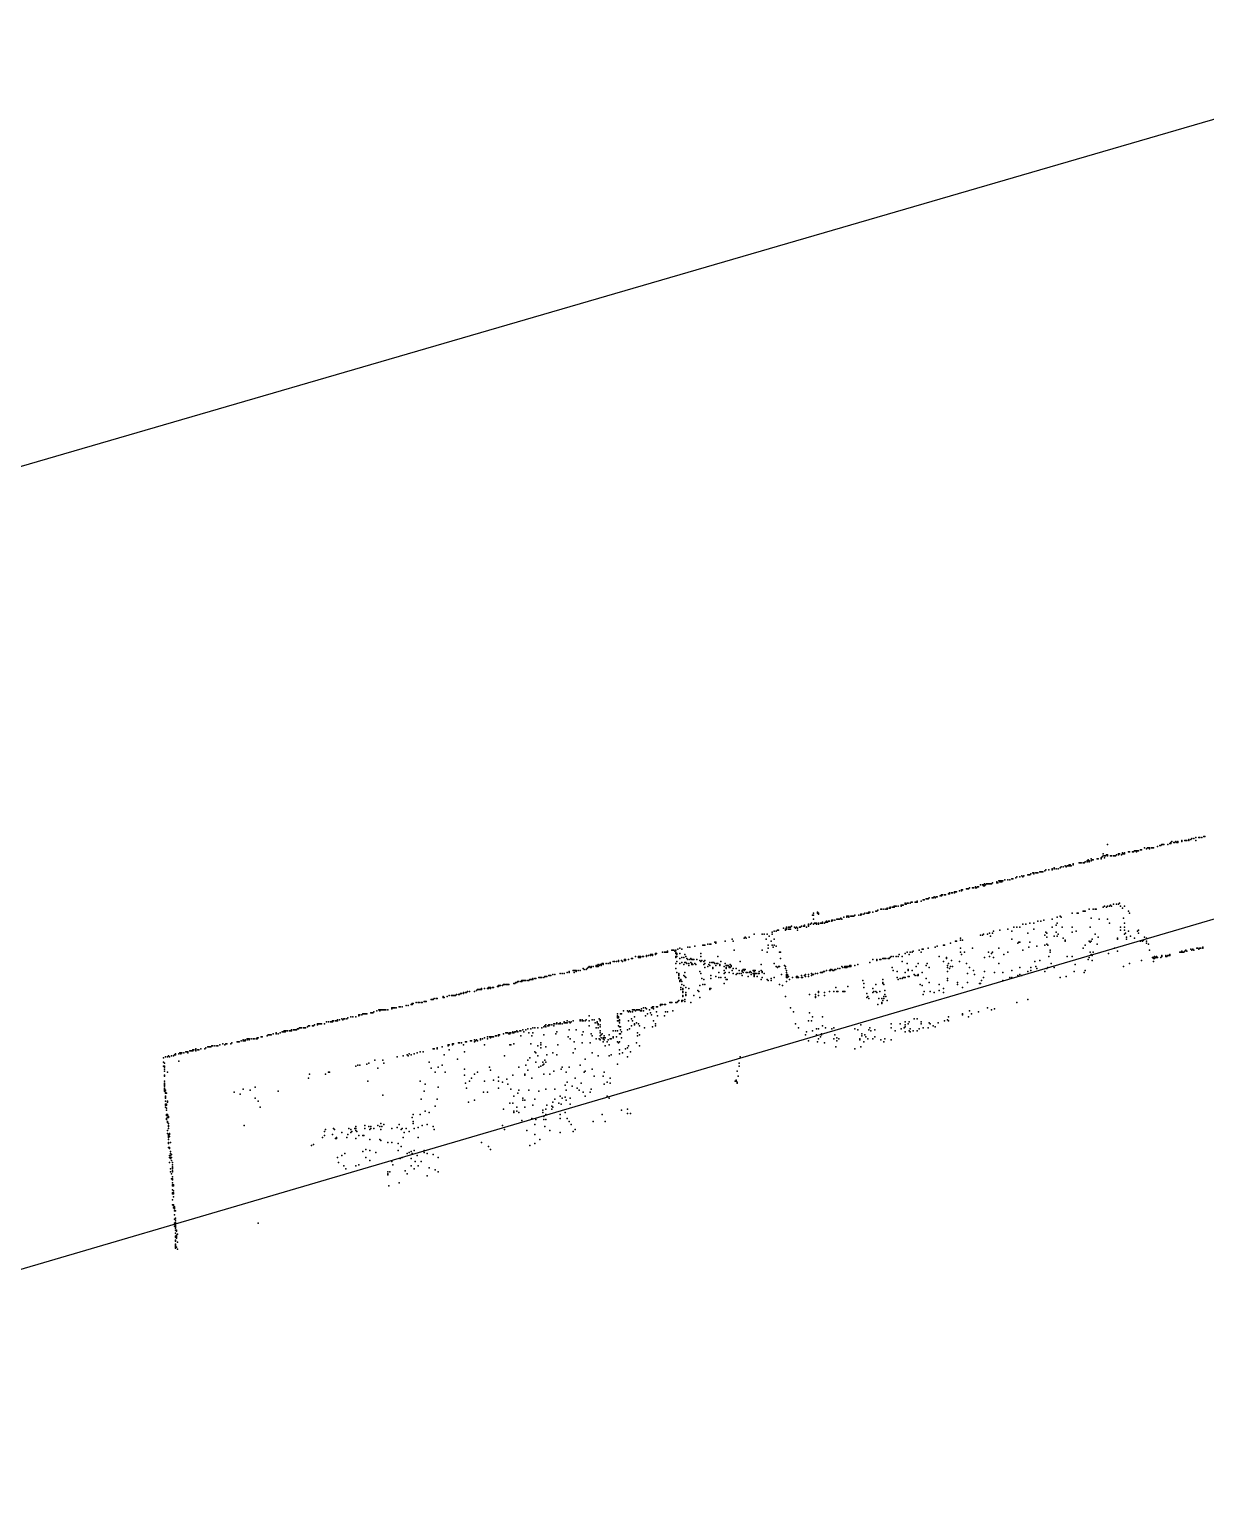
# Model space of a CAD drawing. Header units: metres. Extents: x -48 to 37.9, y -50 to 30.1.
# Drawn here: x 8.43 to 20.12, y -39.29 to -24.62 of the extents above; entities that cross this region are included whole.
import ezdxf

# ---------------------------------------------------------------- set-up
doc = ezdxf.new("R2010")
doc.units = ezdxf.units.M
doc.layers.add('NAVVIS-EMPRISE', color=5, linetype='Continuous')
doc.layers.add('NAVVIS-NUAGE-0', color=8, linetype='Continuous')

msp = doc.modelspace()

# ---------------------------------------------------------------- linework, layer by layer
at = {"layer": 'NAVVIS-EMPRISE'}
msp.add_lwpolyline([(18.817, -2.169), (25.303, -24.031), (-3.254, -32.34), (-1.994, -36.421), (-0.562, -36.143), (0.347, -39.29), (34.675, -29.215), (26.752, -1.463), (18.817, -2.169)], close=True, dxfattribs=at)
at = {"layer": 'NAVVIS-NUAGE-0'}
for p in [(19.776, -32.703), (19.786, -32.693), (19.806, -32.703), (19.806, -32.703), (19.816, -32.703), (19.816, -32.703), (19.826, -32.693), (19.836, -32.703), (19.846, -32.693), (19.846, -32.693), (19.846, -32.703), (19.846, -32.703), (19.886, -32.683), (19.886, -32.693), (19.916, -32.683), (19.916, -32.683), (19.926, -32.683), (19.936, -32.683), (19.956, -32.673), (19.956, -32.683), (19.976, -32.673), (19.986, -32.663), (20.006, -32.663), (20.026, -32.653), (20.026, -32.653), (20.026, -32.683), (20.056, -32.653), (20.056, -32.653), (20.056, -32.653), (20.066, -32.653), (20.066, -32.653), (20.066, -32.653), (20.066, -32.653), (20.086, -32.653), (20.106, -32.643), (20.106, -32.643), (20.116, -32.643), (20.116, -32.643), (19.096, -32.843), (19.106, -32.813), (19.106, -32.833), (19.116, -32.833), (19.126, -32.833), (19.136, -32.823), (19.146, -32.723), (19.146, -32.823), (19.146, -32.833), (19.176, -32.833), (19.186, -32.833), (19.206, -32.833), (19.216, -32.833), (19.216, -32.833), (19.226, -32.833), (19.226, -32.833), (19.236, -32.823), (19.256, -32.813), (19.256, -32.823), (19.266, -32.813), (19.286, -32.823), (19.296, -32.803), (19.296, -32.813), (19.296, -32.813), (19.306, -32.813), (19.316, -32.803), (19.316, -32.803), (19.316, -32.813), (19.356, -32.793), (19.366, -32.793), (19.396, -32.793), (19.406, -32.793), (19.406, -32.793), (19.416, -32.783), (19.426, -32.783), (19.436, -32.783), (19.436, -32.783), (19.436, -32.793), (19.446, -32.783), (19.456, -32.783), (19.476, -32.773), (19.486, -32.773), (19.516, -32.753), (19.536, -32.763), (19.546, -32.753), (19.556, -32.753), (19.566, -32.753), (19.566, -32.753), (19.566, -32.763), (19.586, -32.753), (19.596, -32.753), (19.606, -32.753), (19.646, -32.743), (19.646, -32.743), (19.666, -32.733), (19.676, -32.733), (19.686, -32.723), (19.686, -32.723), (19.696, -32.723), (19.696, -32.723), (19.706, -32.723), (19.746, -32.723), (19.766, -32.713), (19.776, -32.713), (19.776, -32.713), (18.476, -32.993), (18.476, -32.993), (18.476, -32.993), (18.486, -32.993), (18.496, -32.993), (18.506, -32.993), (18.526, -32.983), (18.526, -32.983), (18.536, -32.973), (18.566, -32.973), (18.596, -32.963), (18.596, -32.973), (18.596, -32.973), (18.616, -32.953), (18.616, -32.963), (18.636, -32.963), (18.656, -32.963), (18.676, -32.953), (18.686, -32.943), (18.706, -32.943), (18.706, -32.943), (18.726, -32.933), (18.736, -32.943), (18.746, -32.933), (18.756, -32.933), (18.766, -32.923), (18.766, -32.933), (18.776, -32.923), (18.776, -32.933), (18.776, -32.933), (18.786, -32.933), (18.806, -32.913), (18.806, -32.923), (18.866, -32.903), (18.876, -32.903), (18.886, -32.903), (18.886, -32.903), (18.886, -32.903), (18.906, -32.903), (18.906, -32.903), (18.916, -32.903), (18.916, -32.903), (18.926, -32.893), (18.946, -32.883), (18.946, -32.893), (18.946, -32.893), (18.956, -32.873), (18.956, -32.883), (18.956, -32.883), (18.966, -32.883), (18.966, -32.883), (18.966, -32.893), (18.986, -32.863), (18.986, -32.883), (18.996, -32.873), (19.006, -32.873), (19.006, -32.873), (19.006, -32.873), (19.046, -32.863), (19.056, -32.863), (19.086, -32.853), (19.086, -32.863), (19.116, -32.853), (17.836, -33.143), (17.856, -33.143), (17.856, -33.143), (17.866, -33.143), (17.886, -33.123), (17.886, -33.123), (17.906, -33.123), (17.916, -33.123), (17.916, -33.123), (17.916, -33.133), (17.926, -33.113), (17.926, -33.133), (17.936, -33.123), (17.936, -33.123), (17.946, -33.113), (17.956, -33.113), (17.966, -33.113), (17.976, -33.113), (17.986, -33.113), (17.986, -33.113), (17.996, -33.113), (17.996, -33.113), (18.006, -33.103), (18.046, -33.093), (18.046, -33.093), (18.046, -33.103), (18.056, -33.103), (18.066, -33.083), (18.076, -33.083), (18.076, -33.093), (18.076, -33.093), (18.086, -33.083), (18.086, -33.093), (18.096, -33.083), (18.096, -33.083), (18.096, -33.093), (18.106, -33.083), (18.126, -33.073), (18.156, -33.073), (18.156, -33.073), (18.176, -33.073), (18.196, -33.063), (18.206, -33.063), (18.206, -33.063), (18.206, -33.063), (18.236, -33.053), (18.236, -33.053), (18.246, -33.043), (18.246, -33.043), (18.276, -33.043), (18.276, -33.043), (18.296, -33.033), (18.306, -33.043), (18.316, -33.033), (18.356, -33.023), (18.356, -33.023), (18.366, -33.023), (18.376, -33.023), (18.386, -33.013), (18.406, -33.003), (18.406, -33.003), (18.416, -33.003), (18.416, -33.013), (18.436, -33.003), (18.436, -33.003), (18.436, -33.003), (18.446, -33.003), (18.456, -33.003), (17.256, -33.283), (17.296, -33.283), (17.316, -33.273), (17.326, -33.273), (17.346, -33.263), (17.356, -33.263), (17.366, -33.263), (17.376, -33.253), (17.406, -33.253), (17.406, -33.253), (17.416, -33.253), (17.426, -33.243), (17.436, -33.253), (17.446, -33.243), (17.446, -33.243), (17.446, -33.243), (17.456, -33.243), (17.456, -33.243), (17.486, -33.233), (17.496, -33.223), (17.496, -33.233), (17.506, -33.223), (17.506, -33.223), (17.506, -33.223), (17.526, -33.223), (17.526, -33.223), (17.536, -33.223), (17.536, -33.223), (17.536, -33.223), (17.566, -33.213), (17.576, -33.203), (17.576, -33.213), (17.596, -33.203), (17.596, -33.203), (17.606, -33.203), (17.606, -33.203), (17.626, -33.193), (17.626, -33.203), (17.636, -33.193), (17.646, -33.193), (17.676, -33.183), (17.696, -33.173), (17.696, -33.173), (17.696, -33.183), (17.706, -33.173), (17.746, -33.163), (17.746, -33.163), (17.756, -33.163), (17.766, -33.163), (17.766, -33.163), (17.776, -33.153), (17.806, -33.153), (17.816, -33.153), (17.816, -33.153), (17.836, -33.153), (17.836, -33.153), (17.846, -33.153), (17.846, -33.153), (16.216, -33.423), (16.226, -33.403), (16.226, -33.423), (16.266, -33.393), (16.266, -33.403), (16.266, -33.403), (16.276, -33.403), (16.276, -33.413), (16.556, -33.433), (16.566, -33.433), (16.566, -33.433), (16.576, -33.433), (16.596, -33.433), (16.606, -33.433), (16.616, -33.433), (16.616, -33.433), (16.626, -33.433), (16.636, -33.423), (16.676, -33.423), (16.676, -33.423), (16.696, -33.413), (16.696, -33.413), (16.696, -33.423), (16.706, -33.413), (16.706, -33.413), (16.726, -33.413), (16.736, -33.403), (16.756, -33.403), (16.756, -33.403), (16.756, -33.403), (16.766, -33.403), (16.776, -33.393), (16.776, -33.403), (16.776, -33.403), (16.786, -33.393), (16.816, -33.393), (16.816, -33.393), (16.846, -33.383), (16.846, -33.383), (16.846, -33.383), (16.856, -33.383), (16.866, -33.373), (16.896, -33.363), (16.906, -33.363), (16.926, -33.363), (16.926, -33.363), (16.926, -33.363), (16.946, -33.363), (16.946, -33.363), (16.946, -33.363), (16.956, -33.353), (16.956, -33.363), (16.976, -33.353), (16.986, -33.343), (16.986, -33.353), (17.006, -33.343), (17.016, -33.343), (17.016, -33.343), (17.026, -33.333), (17.026, -33.343), (17.036, -33.333), (17.046, -33.333), (17.066, -33.333), (17.096, -33.323), (17.096, -33.333), (17.106, -33.323), (17.106, -33.323), (17.116, -33.323), (17.116, -33.323), (17.116, -33.323), (17.136, -33.303), (17.136, -33.313), (17.136, -33.313), (17.146, -33.313), (17.146, -33.313), (17.156, -33.303), (17.166, -33.303), (17.166, -33.303), (17.186, -33.303), (17.186, -33.303), (17.196, -33.293), (17.196, -33.293), (17.206, -33.293), (17.236, -33.293), (17.236, -33.293), (17.246, -33.293), (17.256, -33.293), (18.676, -33.433), (18.676, -33.433), (18.796, -33.403), (18.846, -33.403), (18.856, -33.403), (18.906, -33.383), (18.916, -33.383), (18.926, -33.383), (18.966, -33.363), (19.006, -33.363), (19.026, -33.363), (19.036, -33.363), (19.106, -33.343), (19.116, -33.333), (19.136, -33.343), (19.136, -33.343), (19.146, -33.333), (19.166, -33.333), (19.176, -33.323), (19.176, -33.323), (19.186, -33.333), (19.206, -33.313), (19.236, -33.313), (19.256, -33.313), (19.266, -33.303), (19.276, -33.333), (19.296, -33.353), (19.316, -33.333), (19.356, -33.383), (19.366, -33.403), (15.836, -33.583), (15.836, -33.583), (15.856, -33.583), (15.866, -33.573), (15.876, -33.573), (15.926, -33.553), (15.946, -33.563), (15.946, -33.573), (15.956, -33.543), (15.956, -33.553), (15.956, -33.563), (15.976, -33.543), (15.976, -33.563), (15.986, -33.543), (15.986, -33.563), (15.996, -33.543), (15.996, -33.563), (16.006, -33.533), (16.036, -33.543), (16.036, -33.543), (16.036, -33.543), (16.046, -33.553), (16.046, -33.553), (16.056, -33.543), (16.066, -33.553), (16.066, -33.573), (16.086, -33.543), (16.096, -33.543), (16.106, -33.533), (16.126, -33.533), (16.136, -33.523), (16.136, -33.533), (16.156, -33.543), (16.176, -33.513), (16.176, -33.523), (16.176, -33.533), (16.196, -33.513), (16.196, -33.513), (16.196, -33.513), (16.206, -33.503), (16.226, -33.463), (16.226, -33.513), (16.236, -33.503), (16.246, -33.503), (16.246, -33.503), (16.246, -33.503), (16.246, -33.503), (16.256, -33.503), (16.256, -33.503), (16.256, -33.513), (16.276, -33.503), (16.276, -33.503), (16.276, -33.513), (16.296, -33.503), (16.306, -33.503), (16.306, -33.503), (16.306, -33.503), (16.316, -33.493), (16.316, -33.493), (16.316, -33.503), (16.336, -33.503), (16.346, -33.493), (16.356, -33.483), (16.356, -33.493), (16.366, -33.493), (16.376, -33.483), (16.386, -33.483), (16.386, -33.483), (16.406, -33.473), (16.406, -33.483), (16.406, -33.483), (16.416, -33.473), (16.416, -33.473), (16.436, -33.473), (16.436, -33.473), (16.456, -33.463), (16.456, -33.463), (16.466, -33.463), (16.476, -33.463), (16.486, -33.463), (16.496, -33.453), (16.496, -33.453), (16.506, -33.463), (16.526, -33.443), (16.556, -33.443), (16.556, -33.443), (16.576, -33.443), (18.016, -33.583), (18.076, -33.573), (18.156, -33.563), (18.196, -33.583), (18.216, -33.543), (18.246, -33.543), (18.276, -33.543), (18.306, -33.513), (18.336, -33.513), (18.336, -33.513), (18.376, -33.503), (18.416, -33.503), (18.416, -33.563), (18.456, -33.483), (18.486, -33.483), (18.516, -33.473), (18.596, -33.463), (18.596, -33.543), (18.636, -33.523), (18.646, -33.443), (18.646, -33.503), (18.686, -33.443), (18.696, -33.543), (18.796, -33.543), (18.836, -33.583), (18.976, -33.543), (18.986, -33.453), (19.066, -33.463), (19.146, -33.463), (19.166, -33.503), (19.276, -33.543), (19.276, -33.573), (19.306, -33.453), (19.316, -33.503), (19.316, -33.503), (19.316, -33.543), (19.316, -33.573), (19.356, -33.583), (19.446, -33.583), (19.456, -33.573), (15.126, -33.723), (15.136, -33.723), (15.146, -33.723), (15.176, -33.713), (15.196, -33.713), (15.206, -33.713), (15.246, -33.693), (15.256, -33.693), (15.256, -33.703), (15.256, -33.703), (15.346, -33.683), (15.416, -33.663), (15.416, -33.663), (15.416, -33.663), (15.426, -33.683), (15.536, -33.653), (15.546, -33.643), (15.556, -33.653), (15.586, -33.643), (15.636, -33.613), (15.716, -33.613), (15.736, -33.613), (15.756, -33.663), (15.766, -33.613), (15.776, -33.723), (15.786, -33.633), (15.806, -33.683), (15.816, -33.593), (15.816, -33.613), (15.816, -33.723), (15.836, -33.663), (15.836, -33.723), (17.516, -33.723), (17.526, -33.723), (17.586, -33.703), (17.636, -33.683), (17.646, -33.683), (17.686, -33.653), (17.686, -33.673), (17.706, -33.673), (17.886, -33.623), (17.906, -33.623), (17.916, -33.613), (17.956, -33.613), (17.956, -33.613), (17.976, -33.603), (17.986, -33.633), (18.006, -33.603), (18.196, -33.663), (18.256, -33.703), (18.266, -33.693), (18.276, -33.693), (18.356, -33.603), (18.376, -33.693), (18.526, -33.623), (18.526, -33.723), (18.536, -33.593), (18.546, -33.603), (18.546, -33.643), (18.546, -33.713), (18.556, -33.723), (18.616, -33.633), (18.636, -33.593), (18.646, -33.633), (18.656, -33.613), (18.706, -33.653), (18.726, -33.673), (18.726, -33.683), (18.796, -33.593), (18.926, -33.723), (18.966, -33.683), (18.976, -33.693), (18.986, -33.683), (18.996, -33.663), (19.026, -33.613), (19.046, -33.713), (19.056, -33.643), (19.246, -33.653), (19.246, -33.663), (19.316, -33.613), (19.326, -33.603), (19.336, -33.643), (19.336, -33.663), (19.376, -33.633), (19.416, -33.653), (19.456, -33.603), (19.476, -33.683), (19.496, -33.683), (19.506, -33.673), (19.516, -33.643), (19.536, -33.653), (19.536, -33.653), (19.536, -33.683), (19.536, -33.703), (19.556, -33.713), (14.286, -33.873), (14.316, -33.873), (14.316, -33.873), (14.346, -33.863), (14.346, -33.873), (14.356, -33.863), (14.356, -33.873), (14.386, -33.863), (14.386, -33.863), (14.416, -33.853), (14.426, -33.853), (14.426, -33.853), (14.426, -33.853), (14.456, -33.833), (14.486, -33.833), (14.486, -33.843), (14.496, -33.833), (14.496, -33.833), (14.496, -33.843), (14.506, -33.833), (14.506, -33.843), (14.526, -33.833), (14.526, -33.833), (14.536, -33.833), (14.566, -33.823), (14.566, -33.833), (14.586, -33.823), (14.606, -33.813), (14.606, -33.813), (14.606, -33.823), (14.616, -33.813), (14.626, -33.813), (14.626, -33.823), (14.656, -33.803), (14.656, -33.813), (14.666, -33.803), (14.726, -33.793), (14.726, -33.793), (14.726, -33.793), (14.746, -33.793), (14.756, -33.793), (14.766, -33.793), (14.776, -33.783), (14.776, -33.793), (14.816, -33.773), (14.826, -33.773), (14.826, -33.773), (14.836, -33.773), (14.846, -33.783), (14.856, -33.773), (14.856, -33.793), (14.856, -33.803), (14.856, -33.833), (14.856, -33.843), (14.866, -33.803), (14.866, -33.813), (14.866, -33.833), (14.866, -33.833), (14.876, -33.763), (14.896, -33.753), (14.896, -33.803), (14.896, -33.853), (14.916, -33.763), (14.916, -33.843), (14.936, -33.843), (14.946, -33.813), (14.956, -33.833), (14.966, -33.853), (14.976, -33.743), (14.976, -33.863), (14.996, -33.743), (14.996, -33.863), (15.006, -33.853), (15.016, -33.863), (15.026, -33.863), (15.036, -33.863), (15.036, -33.863), (15.046, -33.733), (15.066, -33.863), (15.096, -33.873), (15.106, -33.803), (15.106, -33.833), (15.116, -33.873), (15.146, -33.873), (15.276, -33.833), (15.436, -33.773), (15.716, -33.773), (15.766, -33.793), (15.776, -33.753), (15.826, -33.743), (15.856, -33.733), (15.886, -33.793), (15.886, -33.793), (15.896, -33.793), (15.896, -33.853), (16.816, -33.863), (16.856, -33.863), (16.856, -33.873), (16.886, -33.863), (16.896, -33.863), (16.896, -33.863), (16.916, -33.853), (16.926, -33.853), (16.936, -33.853), (16.936, -33.853), (16.946, -33.853), (16.966, -33.853), (16.976, -33.853), (16.986, -33.843), (16.996, -33.833), (17.016, -33.833), (17.016, -33.833), (17.046, -33.833), (17.066, -33.833), (17.076, -33.813), (17.076, -33.813), (17.106, -33.833), (17.136, -33.803), (17.156, -33.793), (17.176, -33.813), (17.186, -33.793), (17.206, -33.793), (17.216, -33.783), (17.276, -33.773), (17.296, -33.793), (17.306, -33.763), (17.316, -33.763), (17.316, -33.763), (17.366, -33.753), (17.436, -33.743), (17.436, -33.743), (17.456, -33.733), (17.476, -33.833), (17.546, -33.843), (17.546, -33.853), (17.596, -33.873), (17.686, -33.753), (17.686, -33.793), (17.696, -33.813), (17.726, -33.793), (17.806, -33.753), (17.926, -33.843), (17.966, -33.793), (17.976, -33.833), (17.996, -33.803), (18.006, -33.793), (18.016, -33.843), (18.066, -33.753), (18.116, -33.813), (18.156, -33.793), (18.306, -33.773), (18.366, -33.743), (18.446, -33.733), (18.476, -33.873), (18.566, -33.833), (18.576, -33.773), (18.576, -33.793), (18.746, -33.833), (18.796, -33.833), (18.906, -33.753), (18.956, -33.863), (18.966, -33.843), (18.976, -33.793), (18.986, -33.813), (18.996, -33.823), (18.996, -33.873), (19.006, -33.793), (19.156, -33.803), (19.216, -33.753), (19.246, -33.783), (19.486, -33.873), (19.566, -33.773), (19.596, -33.843), (19.606, -33.843), (19.606, -33.843), (19.606, -33.853), (19.616, -33.833), (19.616, -33.853), (19.626, -33.843), (19.626, -33.843), (19.636, -33.833), (19.636, -33.843), (19.646, -33.843), (19.676, -33.843), (19.686, -33.823), (19.686, -33.833), (19.686, -33.833), (19.686, -33.833), (19.726, -33.823), (19.726, -33.833), (19.736, -33.833), (19.746, -33.823), (19.756, -33.823), (19.756, -33.823), (19.766, -33.813), (19.766, -33.823), (19.866, -33.793), (19.876, -33.793), (19.886, -33.783), (19.886, -33.793), (19.886, -33.793), (19.896, -33.793), (19.906, -33.793), (19.916, -33.783), (19.926, -33.773), (19.936, -33.783), (19.976, -33.763), (19.986, -33.773), (19.996, -33.763), (20.006, -33.773), (20.036, -33.753), (20.036, -33.753), (20.046, -33.753), (20.056, -33.763), (20.056, -33.763), (20.066, -33.753), (20.076, -33.753), (20.096, -33.743), (20.096, -33.753), (13.596, -34.023), (13.596, -34.023), (13.606, -34.023), (13.616, -34.023), (13.636, -34.013), (13.656, -34.013), (13.656, -34.013), (13.656, -34.013), (13.706, -34.003), (13.706, -34.003), (13.726, -34.003), (13.746, -34.003), (13.746, -34.003), (13.746, -34.003), (13.776, -33.993), (13.776, -33.993), (13.796, -33.983), (13.796, -33.993), (13.836, -33.973), (13.846, -33.973), (13.846, -33.993), (13.856, -33.973), (13.866, -33.973), (13.866, -33.983), (13.886, -33.973), (13.906, -33.973), (13.936, -33.953), (13.946, -33.963), (13.966, -33.963), (13.976, -33.953), (13.976, -33.953), (13.986, -33.943), (13.986, -33.943), (13.996, -33.933), (14.006, -33.943), (14.016, -33.933), (14.016, -33.943), (14.036, -33.933), (14.036, -33.933), (14.066, -33.923), (14.066, -33.933), (14.066, -33.933), (14.076, -33.923), (14.076, -33.933), (14.086, -33.913), (14.086, -33.933), (14.086, -33.933), (14.096, -33.923), (14.096, -33.923), (14.106, -33.913), (14.106, -33.913), (14.116, -33.913), (14.116, -33.923), (14.116, -33.923), (14.126, -33.903), (14.136, -33.903), (14.136, -33.913), (14.166, -33.903), (14.186, -33.903), (14.206, -33.893), (14.206, -33.903), (14.236, -33.883), (14.246, -33.883), (14.266, -33.883), (14.286, -33.883), (14.326, -33.883), (14.856, -33.903), (14.856, -33.903), (14.856, -33.953), (14.866, -33.883), (14.866, -33.993), (14.886, -34.003), (14.886, -34.003), (14.886, -34.013), (14.886, -34.023), (14.886, -34.023), (14.896, -33.903), (14.916, -33.893), (14.936, -33.913), (14.936, -34.023), (14.946, -33.893), (14.946, -33.993), (14.956, -33.893), (14.966, -33.903), (14.986, -33.903), (14.986, -33.923), (15.006, -33.893), (15.016, -33.903), (15.016, -33.913), (15.026, -33.913), (15.046, -33.903), (15.056, -33.913), (15.096, -33.983), (15.106, -33.883), (15.106, -33.883), (15.106, -34.003), (15.136, -33.883), (15.136, -33.913), (15.146, -33.903), (15.146, -33.943), (15.176, -33.933), (15.186, -33.913), (15.186, -33.913), (15.196, -33.893), (15.196, -33.923), (15.206, -34.023), (15.216, -33.893), (15.226, -33.893), (15.226, -33.943), (15.226, -33.953), (15.236, -33.893), (15.246, -33.903), (15.256, -33.923), (15.266, -33.903), (15.276, -33.903), (15.286, -33.993), (15.296, -33.913), (15.296, -33.923), (15.306, -33.883), (15.336, -33.933), (15.336, -33.973), (15.336, -34.003), (15.346, -33.903), (15.346, -33.993), (15.356, -33.923), (15.356, -33.943), (15.356, -33.953), (15.366, -33.923), (15.376, -33.923), (15.386, -33.933), (15.386, -33.943), (15.386, -33.993), (15.396, -33.913), (15.396, -33.943), (15.406, -33.923), (15.406, -33.933), (15.406, -33.933), (15.416, -33.973), (15.426, -33.953), (15.426, -34.003), (15.456, -33.953), (15.456, -34.013), (15.466, -34.003), (15.486, -33.973), (15.486, -34.003), (15.496, -33.883), (15.506, -34.003), (15.516, -33.973), (15.516, -33.983), (15.516, -34.023), (15.526, -33.963), (15.526, -33.993), (15.536, -33.963), (15.536, -33.973), (15.546, -33.963), (15.556, -33.993), (15.566, -33.993), (15.586, -33.993), (15.596, -33.983), (15.596, -33.983), (15.606, -33.993), (15.606, -34.013), (15.626, -33.973), (15.626, -34.003), (15.636, -33.973), (15.636, -33.983), (15.636, -33.983), (15.636, -34.003), (15.636, -34.013), (15.636, -34.013), (15.636, -34.023), (15.646, -33.973), (15.646, -33.973), (15.646, -34.003), (15.656, -34.003), (15.676, -34.003), (15.686, -33.983), (15.686, -34.003), (15.706, -33.913), (15.706, -33.973), (15.716, -33.983), (15.716, -33.993), (15.736, -34.003), (15.836, -33.903), (15.856, -33.933), (15.866, -33.943), (15.876, -33.933), (15.886, -33.933), (15.906, -34.013), (15.936, -33.923), (15.946, -33.933), (15.946, -33.933), (15.946, -33.933), (15.946, -33.953), (15.956, -33.973), (15.956, -33.993), (15.956, -34.013), (15.956, -34.023), (15.966, -34.013), (15.966, -34.023), (16.106, -34.023), (16.136, -34.023), (16.146, -34.013), (16.176, -34.013), (16.206, -34.003), (16.206, -34.023), (16.216, -34.013), (16.226, -34.013), (16.246, -34.003), (16.266, -34.003), (16.296, -33.993), (16.306, -33.993), (16.306, -33.993), (16.306, -33.993), (16.316, -33.993), (16.326, -33.983), (16.336, -33.983), (16.336, -33.983), (16.356, -33.973), (16.386, -33.973), (16.396, -33.963), (16.396, -33.973), (16.406, -33.963), (16.416, -33.973), (16.416, -33.973), (16.426, -33.973), (16.426, -33.973), (16.436, -33.963), (16.446, -33.963), (16.466, -33.953), (16.466, -33.953), (16.486, -33.953), (16.506, -33.933), (16.516, -33.943), (16.536, -33.933), (16.536, -33.943), (16.536, -33.943), (16.546, -33.933), (16.546, -33.943), (16.556, -33.933), (16.556, -33.943), (16.566, -33.933), (16.576, -33.933), (16.586, -33.923), (16.586, -33.933), (16.596, -33.923), (16.596, -33.933), (16.596, -33.933), (16.636, -33.923), (16.636, -33.923), (16.666, -33.913), (16.666, -33.913), (16.786, -33.893), (16.786, -33.893), (17.006, -33.943), (17.016, -33.973), (17.056, -33.983), (17.106, -33.883), (17.136, -33.993), (17.156, -33.903), (17.166, -33.963), (17.166, -33.973), (17.206, -33.973), (17.226, -34.013), (17.236, -34.023), (17.246, -33.933), (17.256, -34.023), (17.266, -33.903), (17.266, -34.013), (17.266, -34.023), (17.306, -33.993), (17.346, -33.923), (17.356, -33.903), (17.376, -33.943), (17.516, -33.883), (17.556, -33.923), (17.556, -33.943), (17.556, -33.983), (17.566, -33.903), (17.576, -33.953), (17.586, -33.933), (17.606, -33.933), (17.676, -33.883), (17.746, -33.903), (17.756, -34.003), (17.776, -33.943), (17.816, -33.973), (17.826, -34.013), (17.926, -33.983), (18.026, -33.993), (18.066, -33.903), (18.106, -33.993), (18.196, -33.973), (18.256, -34.023), (18.276, -33.943), (18.276, -34.013), (18.296, -34.023), (18.356, -33.983), (18.386, -33.943), (18.386, -33.973), (18.426, -33.883), (18.436, -33.933), (18.446, -33.953), (18.526, -33.983), (18.546, -33.953), (18.556, -33.943), (18.586, -33.903), (18.616, -33.943), (18.816, -33.983), (18.826, -33.913), (18.916, -33.993), (18.926, -33.973), (19.306, -33.933), (19.366, -33.903), (19.606, -33.883), (12.886, -34.163), (12.886, -34.163), (12.896, -34.163), (12.906, -34.163), (12.916, -34.163), (12.916, -34.163), (12.926, -34.153), (12.926, -34.163), (12.956, -34.153), (12.986, -34.153), (12.986, -34.153), (12.996, -34.143), (12.996, -34.153), (13.006, -34.143), (13.016, -34.143), (13.016, -34.153), (13.036, -34.143), (13.036, -34.143), (13.046, -34.143), (13.086, -34.133), (13.086, -34.133), (13.096, -34.123), (13.096, -34.123), (13.096, -34.133), (13.106, -34.123), (13.106, -34.123), (13.106, -34.123), (13.116, -34.123), (13.116, -34.123), (13.136, -34.123), (13.146, -34.113), (13.156, -34.113), (13.166, -34.113), (13.166, -34.113), (13.176, -34.113), (13.176, -34.113), (13.176, -34.113), (13.186, -34.113), (13.196, -34.113), (13.246, -34.103), (13.246, -34.103), (13.256, -34.103), (13.266, -34.093), (13.266, -34.093), (13.276, -34.093), (13.286, -34.083), (13.296, -34.083), (13.316, -34.083), (13.326, -34.073), (13.326, -34.073), (13.326, -34.083), (13.336, -34.073), (13.346, -34.073), (13.346, -34.073), (13.346, -34.073), (13.356, -34.073), (13.356, -34.073), (13.366, -34.073), (13.386, -34.073), (13.396, -34.073), (13.406, -34.063), (13.416, -34.063), (13.416, -34.063), (13.426, -34.063), (13.426, -34.063), (13.426, -34.063), (13.436, -34.053), (13.436, -34.063), (13.436, -34.063), (13.436, -34.063), (13.456, -34.053), (13.466, -34.053), (13.496, -34.043), (13.496, -34.043), (13.506, -34.043), (13.506, -34.043), (13.516, -34.043), (13.526, -34.043), (13.546, -34.043), (13.546, -34.043), (13.556, -34.033), (13.566, -34.033), (13.566, -34.033), (13.566, -34.033), (13.576, -34.033), (14.886, -34.043), (14.886, -34.053), (14.896, -34.073), (14.896, -34.083), (14.906, -34.063), (14.906, -34.073), (14.906, -34.143), (14.906, -34.163), (14.916, -34.083), (14.916, -34.113), (14.926, -34.153), (14.926, -34.163), (14.936, -34.123), (14.946, -34.033), (14.956, -34.043), (14.956, -34.143), (14.986, -34.153), (15.096, -34.123), (15.116, -34.053), (15.126, -34.113), (15.136, -34.063), (15.146, -34.113), (15.196, -34.153), (15.196, -34.163), (15.206, -34.053), (15.206, -34.153), (15.256, -34.033), (15.286, -34.043), (15.306, -34.043), (15.336, -34.103), (15.346, -34.043), (15.356, -34.063), (15.366, -34.063), (15.576, -34.033), (15.636, -34.033), (15.666, -34.033), (15.706, -34.063), (15.716, -34.043), (15.766, -34.063), (15.776, -34.073), (15.806, -34.053), (15.806, -34.073), (15.836, -34.043), (15.886, -34.113), (15.916, -34.123), (15.956, -34.033), (15.956, -34.043), (15.956, -34.083), (15.966, -34.043), (15.976, -34.033), (15.986, -34.063), (16.016, -34.043), (16.056, -34.033), (16.056, -34.043), (16.066, -34.033), (16.066, -34.043), (16.076, -34.043), (16.106, -34.043), (16.116, -34.043), (16.116, -34.043), (16.146, -34.033), (16.176, -34.033), (16.446, -34.143), (16.566, -34.133), (16.716, -34.073), (16.726, -34.103), (16.726, -34.143), (16.816, -34.153), (16.846, -34.113), (16.916, -34.063), (16.916, -34.093), (16.916, -34.103), (16.926, -34.113), (16.926, -34.113), (16.926, -34.113), (16.926, -34.113), (17.056, -34.043), (17.066, -34.063), (17.086, -34.053), (17.106, -34.053), (17.116, -34.043), (17.126, -34.043), (17.136, -34.043), (17.166, -34.033), (17.176, -34.033), (17.286, -34.113), (17.306, -34.123), (17.346, -34.053), (17.376, -34.093), (17.476, -34.113), (17.516, -34.153), (17.556, -34.053), (17.556, -34.073), (17.656, -34.093), (17.656, -34.113), (17.706, -34.143), (17.756, -34.093), (17.876, -34.103), (17.886, -34.103), (17.896, -34.073), (17.916, -34.043), (18.106, -34.073), (18.176, -34.043), (18.196, -34.043), (18.676, -34.043), (18.736, -34.033), (12.226, -34.313), (12.236, -34.303), (12.236, -34.313), (12.246, -34.303), (12.276, -34.293), (12.276, -34.293), (12.296, -34.293), (12.306, -34.293), (12.326, -34.293), (12.326, -34.293), (12.336, -34.293), (12.336, -34.293), (12.336, -34.293), (12.356, -34.283), (12.366, -34.283), (12.376, -34.283), (12.426, -34.263), (12.436, -34.263), (12.446, -34.263), (12.446, -34.263), (12.456, -34.253), (12.476, -34.253), (12.476, -34.253), (12.486, -34.253), (12.546, -34.233), (12.546, -34.243), (12.556, -34.243), (12.556, -34.243), (12.586, -34.233), (12.586, -34.233), (12.586, -34.233), (12.606, -34.223), (12.606, -34.223), (12.626, -34.223), (12.626, -34.223), (12.626, -34.223), (12.636, -34.223), (12.646, -34.223), (12.656, -34.223), (12.666, -34.223), (12.676, -34.213), (12.676, -34.213), (12.696, -34.213), (12.706, -34.213), (12.706, -34.213), (12.716, -34.203), (12.726, -34.203), (12.726, -34.203), (12.746, -34.193), (12.746, -34.193), (12.746, -34.193), (12.746, -34.193), (12.746, -34.203), (12.766, -34.193), (12.766, -34.193), (12.776, -34.193), (12.776, -34.193), (12.776, -34.193), (12.786, -34.183), (12.806, -34.183), (12.806, -34.183), (12.856, -34.183), (12.876, -34.173), (12.876, -34.173), (14.706, -34.313), (14.716, -34.313), (14.726, -34.313), (14.726, -34.313), (14.746, -34.313), (14.746, -34.313), (14.746, -34.313), (14.746, -34.313), (14.746, -34.313), (14.756, -34.313), (14.796, -34.293), (14.806, -34.293), (14.816, -34.293), (14.816, -34.293), (14.856, -34.293), (14.866, -34.293), (14.876, -34.283), (14.886, -34.273), (14.916, -34.273), (14.916, -34.273), (14.916, -34.283), (14.926, -34.183), (14.926, -34.183), (14.926, -34.193), (14.926, -34.223), (14.926, -34.223), (14.926, -34.233), (14.926, -34.273), (14.926, -34.273), (14.946, -34.263), (14.946, -34.283), (14.956, -34.193), (14.956, -34.213), (14.956, -34.223), (14.956, -34.223), (15.006, -34.293), (15.036, -34.223), (15.076, -34.173), (15.086, -34.183), (15.096, -34.243), (15.946, -34.233), (16.186, -34.213), (16.246, -34.213), (16.246, -34.233), (16.246, -34.243), (16.276, -34.183), (16.276, -34.193), (16.276, -34.223), (16.336, -34.193), (16.336, -34.223), (16.386, -34.183), (16.426, -34.183), (16.456, -34.183), (16.466, -34.183), (16.516, -34.183), (16.526, -34.183), (16.536, -34.183), (16.756, -34.203), (16.756, -34.243), (16.766, -34.233), (16.776, -34.253), (16.816, -34.193), (16.826, -34.183), (16.846, -34.183), (16.856, -34.193), (16.866, -34.313), (16.876, -34.253), (16.886, -34.183), (16.906, -34.253), (16.906, -34.293), (16.906, -34.303), (16.916, -34.273), (16.926, -34.233), (16.926, -34.253), (16.936, -34.173), (16.936, -34.213), (16.936, -34.213), (16.946, -34.233), (16.956, -34.273), (17.316, -34.213), (17.326, -34.183), (17.386, -34.183), (17.426, -34.193), (17.476, -34.173), (17.516, -34.193), (18.246, -34.293), (18.356, -34.263), (11.496, -34.463), (11.516, -34.463), (11.536, -34.453), (11.536, -34.453), (11.546, -34.463), (11.556, -34.453), (11.556, -34.453), (11.566, -34.453), (11.586, -34.453), (11.596, -34.443), (11.626, -34.433), (11.646, -34.433), (11.676, -34.433), (11.706, -34.413), (11.706, -34.413), (11.706, -34.423), (11.716, -34.413), (11.736, -34.413), (11.736, -34.413), (11.736, -34.413), (11.746, -34.403), (11.756, -34.403), (11.756, -34.403), (11.766, -34.403), (11.776, -34.403), (11.776, -34.403), (11.776, -34.403), (11.776, -34.403), (11.776, -34.403), (11.776, -34.403), (11.786, -34.403), (11.786, -34.403), (11.826, -34.393), (11.836, -34.393), (11.846, -34.393), (11.856, -34.383), (11.886, -34.373), (11.906, -34.363), (11.916, -34.363), (11.916, -34.373), (11.926, -34.363), (11.936, -34.363), (11.936, -34.363), (11.936, -34.363), (11.936, -34.363), (11.946, -34.363), (11.946, -34.363), (11.956, -34.363), (11.966, -34.363), (11.966, -34.363), (11.966, -34.363), (11.976, -34.363), (11.996, -34.363), (11.996, -34.363), (12.036, -34.343), (12.036, -34.353), (12.036, -34.353), (12.046, -34.343), (12.056, -34.343), (12.056, -34.343), (12.066, -34.343), (12.076, -34.343), (12.076, -34.343), (12.106, -34.333), (12.116, -34.333), (12.116, -34.333), (12.116, -34.333), (12.136, -34.333), (12.136, -34.333), (12.176, -34.323), (12.176, -34.323), (12.196, -34.323), (12.196, -34.323), (13.906, -34.463), (13.926, -34.463), (13.966, -34.463), (13.996, -34.423), (14.026, -34.463), (14.026, -34.463), (14.046, -34.463), (14.096, -34.453), (14.106, -34.463), (14.276, -34.403), (14.276, -34.423), (14.276, -34.433), (14.276, -34.433), (14.276, -34.443), (14.276, -34.443), (14.286, -34.433), (14.286, -34.443), (14.296, -34.463), (14.306, -34.403), (14.316, -34.403), (14.336, -34.373), (14.376, -34.373), (14.386, -34.383), (14.396, -34.373), (14.406, -34.383), (14.416, -34.453), (14.426, -34.363), (14.426, -34.383), (14.436, -34.363), (14.446, -34.363), (14.446, -34.433), (14.456, -34.373), (14.456, -34.373), (14.466, -34.363), (14.466, -34.363), (14.476, -34.363), (14.486, -34.363), (14.496, -34.363), (14.506, -34.373), (14.516, -34.353), (14.516, -34.353), (14.516, -34.373), (14.536, -34.343), (14.536, -34.343), (14.536, -34.373), (14.556, -34.343), (14.556, -34.343), (14.556, -34.423), (14.566, -34.353), (14.566, -34.353), (14.576, -34.403), (14.596, -34.363), (14.606, -34.393), (14.616, -34.343), (14.616, -34.413), (14.626, -34.333), (14.626, -34.343), (14.636, -34.333), (14.636, -34.353), (14.666, -34.333), (14.666, -34.383), (14.676, -34.333), (14.676, -34.423), (14.706, -34.323), (14.746, -34.423), (14.756, -34.383), (14.776, -34.383), (14.826, -34.373), (15.996, -34.343), (16.026, -34.383), (16.186, -34.393), (16.216, -34.433), (16.316, -34.433), (17.226, -34.453), (17.256, -34.453), (17.556, -34.463), (17.566, -34.433), (17.706, -34.403), (17.706, -34.413), (17.766, -34.433), (17.776, -34.373), (17.796, -34.403), (17.866, -34.383), (17.956, -34.343), (17.996, -34.363), (18.026, -34.353), (10.856, -34.603), (10.886, -34.593), (10.886, -34.603), (10.906, -34.603), (10.926, -34.593), (10.946, -34.583), (10.946, -34.583), (10.956, -34.583), (10.966, -34.573), (10.966, -34.583), (10.966, -34.583), (10.976, -34.573), (10.976, -34.583), (10.986, -34.573), (10.986, -34.573), (10.986, -34.573), (10.996, -34.573), (10.996, -34.573), (11.016, -34.573), (11.026, -34.573), (11.026, -34.573), (11.036, -34.563), (11.036, -34.563), (11.036, -34.573), (11.036, -34.573), (11.056, -34.563), (11.056, -34.563), (11.056, -34.563), (11.066, -34.563), (11.066, -34.563), (11.076, -34.563), (11.086, -34.563), (11.096, -34.553), (11.096, -34.553), (11.106, -34.553), (11.116, -34.543), (11.126, -34.543), (11.126, -34.543), (11.136, -34.543), (11.136, -34.543), (11.156, -34.543), (11.156, -34.543), (11.166, -34.543), (11.176, -34.543), (11.176, -34.543), (11.196, -34.533), (11.206, -34.523), (11.216, -34.523), (11.246, -34.523), (11.256, -34.523), (11.266, -34.513), (11.266, -34.513), (11.296, -34.503), (11.296, -34.503), (11.296, -34.513), (11.306, -34.503), (11.306, -34.503), (11.306, -34.503), (11.306, -34.503), (11.316, -34.503), (11.326, -34.503), (11.336, -34.503), (11.336, -34.503), (11.366, -34.503), (11.366, -34.503), (11.386, -34.483), (11.406, -34.483), (11.426, -34.483), (11.426, -34.483), (11.426, -34.483), (11.426, -34.483), (11.436, -34.483), (11.436, -34.483), (11.446, -34.473), (11.446, -34.473), (11.446, -34.483), (11.456, -34.473), (11.476, -34.473), (11.476, -34.473), (11.486, -34.473), (11.486, -34.473), (11.496, -34.473), (13.146, -34.603), (13.166, -34.593), (13.176, -34.593), (13.186, -34.593), (13.196, -34.603), (13.206, -34.593), (13.206, -34.603), (13.206, -34.603), (13.216, -34.593), (13.236, -34.583), (13.236, -34.593), (13.246, -34.593), (13.256, -34.583), (13.266, -34.583), (13.266, -34.583), (13.266, -34.583), (13.276, -34.573), (13.276, -34.573), (13.286, -34.583), (13.306, -34.573), (13.316, -34.573), (13.336, -34.563), (13.336, -34.563), (13.346, -34.583), (13.366, -34.563), (13.386, -34.553), (13.396, -34.593), (13.416, -34.553), (13.416, -34.553), (13.416, -34.553), (13.436, -34.543), (13.436, -34.593), (13.456, -34.543), (13.456, -34.543), (13.456, -34.543), (13.486, -34.543), (13.526, -34.543), (13.546, -34.533), (13.556, -34.523), (13.566, -34.513), (13.566, -34.513), (13.566, -34.533), (13.586, -34.523), (13.596, -34.513), (13.596, -34.523), (13.606, -34.513), (13.626, -34.513), (13.646, -34.503), (13.646, -34.523), (13.656, -34.503), (13.666, -34.603), (13.676, -34.493), (13.676, -34.503), (13.676, -34.503), (13.676, -34.583), (13.696, -34.503), (13.696, -34.503), (13.706, -34.493), (13.706, -34.503), (13.726, -34.503), (13.726, -34.503), (13.746, -34.483), (13.746, -34.493), (13.756, -34.493), (13.766, -34.493), (13.776, -34.473), (13.776, -34.493), (13.796, -34.483), (13.796, -34.563), (13.806, -34.493), (13.816, -34.483), (13.836, -34.473), (13.866, -34.563), (13.906, -34.473), (13.926, -34.473), (13.936, -34.473), (13.936, -34.583), (13.956, -34.473), (13.956, -34.473), (13.996, -34.473), (13.996, -34.523), (14.016, -34.603), (14.056, -34.493), (14.066, -34.543), (14.076, -34.483), (14.076, -34.493), (14.086, -34.503), (14.086, -34.513), (14.086, -34.543), (14.106, -34.473), (14.106, -34.513), (14.106, -34.533), (14.106, -34.573), (14.106, -34.593), (14.126, -34.603), (14.236, -34.573), (14.256, -34.573), (14.276, -34.473), (14.276, -34.573), (14.286, -34.473), (14.286, -34.523), (14.296, -34.473), (14.296, -34.473), (14.296, -34.473), (14.296, -34.493), (14.296, -34.533), (14.296, -34.603), (14.306, -34.533), (14.306, -34.563), (14.306, -34.603), (14.316, -34.583), (14.376, -34.563), (14.386, -34.473), (14.396, -34.553), (14.416, -34.523), (14.426, -34.473), (14.446, -34.503), (14.446, -34.513), (14.466, -34.493), (14.476, -34.593), (14.486, -34.503), (14.496, -34.523), (14.546, -34.543), (14.626, -34.533), (14.636, -34.473), (14.656, -34.503), (14.656, -34.523), (16.046, -34.503), (16.076, -34.543), (16.156, -34.583), (16.176, -34.473), (16.206, -34.473), (16.216, -34.573), (16.256, -34.553), (16.276, -34.553), (16.306, -34.603), (16.316, -34.523), (16.346, -34.543), (16.406, -34.553), (16.426, -34.543), (16.636, -34.553), (16.666, -34.563), (16.696, -34.513), (16.706, -34.603), (16.776, -34.563), (16.786, -34.543), (16.796, -34.573), (16.836, -34.563), (16.996, -34.503), (16.996, -34.543), (17.036, -34.573), (17.086, -34.503), (17.096, -34.553), (17.126, -34.543), (17.136, -34.483), (17.136, -34.513), (17.136, -34.533), (17.136, -34.583), (17.166, -34.503), (17.176, -34.483), (17.176, -34.573), (17.186, -34.553), (17.186, -34.583), (17.216, -34.573), (17.256, -34.573), (17.276, -34.553), (17.296, -34.483), (17.296, -34.503), (17.316, -34.543), (17.366, -34.543), (17.376, -34.493), (17.386, -34.503), (17.416, -34.523), (17.436, -34.533), (17.466, -34.493), (17.526, -34.473), (17.566, -34.473), (10.086, -34.753), (10.086, -34.753), (10.136, -34.753), (10.136, -34.753), (10.176, -34.753), (10.186, -34.743), (10.186, -34.743), (10.206, -34.733), (10.216, -34.733), (10.226, -34.733), (10.236, -34.733), (10.246, -34.723), (10.246, -34.723), (10.246, -34.723), (10.256, -34.723), (10.256, -34.723), (10.276, -34.723), (10.296, -34.723), (10.306, -34.723), (10.306, -34.723), (10.306, -34.723), (10.326, -34.713), (10.356, -34.703), (10.376, -34.713), (10.386, -34.703), (10.386, -34.703), (10.396, -34.703), (10.436, -34.703), (10.446, -34.693), (10.496, -34.683), (10.496, -34.683), (10.496, -34.683), (10.506, -34.683), (10.516, -34.683), (10.516, -34.683), (10.516, -34.683), (10.536, -34.673), (10.556, -34.663), (10.556, -34.673), (10.556, -34.673), (10.566, -34.673), (10.576, -34.663), (10.576, -34.673), (10.596, -34.653), (10.596, -34.663), (10.606, -34.653), (10.616, -34.653), (10.616, -34.663), (10.636, -34.653), (10.636, -34.653), (10.656, -34.653), (10.666, -34.653), (10.666, -34.653), (10.666, -34.653), (10.686, -34.653), (10.696, -34.643), (10.696, -34.653), (10.706, -34.643), (10.736, -34.633), (10.746, -34.633), (10.796, -34.623), (10.796, -34.623), (10.806, -34.613), (10.806, -34.613), (10.816, -34.613), (10.826, -34.613), (10.826, -34.613), (10.836, -34.613), (12.446, -34.753), (12.446, -34.753), (12.456, -34.753), (12.456, -34.753), (12.486, -34.743), (12.486, -34.753), (12.536, -34.733), (12.596, -34.713), (12.596, -34.723), (12.606, -34.713), (12.636, -34.703), (12.636, -34.713), (12.646, -34.703), (12.696, -34.693), (12.696, -34.693), (12.706, -34.693), (12.706, -34.693), (12.726, -34.693), (12.746, -34.713), (12.766, -34.683), (12.776, -34.683), (12.816, -34.673), (12.826, -34.673), (12.856, -34.663), (12.856, -34.683), (12.866, -34.673), (12.876, -34.663), (12.886, -34.673), (12.916, -34.653), (12.916, -34.663), (12.936, -34.653), (12.956, -34.643), (12.956, -34.713), (12.986, -34.633), (12.986, -34.653), (13.006, -34.633), (13.016, -34.633), (13.016, -34.643), (13.016, -34.643), (13.026, -34.633), (13.036, -34.633), (13.036, -34.633), (13.046, -34.633), (13.066, -34.623), (13.066, -34.623), (13.076, -34.623), (13.096, -34.613), (13.096, -34.623), (13.096, -34.623), (13.106, -34.613), (13.106, -34.613), (13.206, -34.713), (13.216, -34.713), (13.246, -34.703), (13.316, -34.623), (13.416, -34.703), (13.426, -34.623), (13.486, -34.723), (13.516, -34.693), (13.516, -34.713), (13.516, -34.743), (13.546, -34.613), (13.566, -34.733), (13.686, -34.713), (13.786, -34.633), (13.806, -34.653), (13.846, -34.683), (13.856, -34.753), (13.926, -34.613), (13.926, -34.693), (14.006, -34.693), (14.026, -34.623), (14.066, -34.653), (14.096, -34.653), (14.106, -34.623), (14.106, -34.663), (14.116, -34.613), (14.116, -34.643), (14.136, -34.643), (14.136, -34.653), (14.136, -34.683), (14.146, -34.623), (14.146, -34.643), (14.146, -34.663), (14.156, -34.643), (14.156, -34.723), (14.176, -34.683), (14.186, -34.663), (14.196, -34.613), (14.196, -34.713), (14.206, -34.653), (14.216, -34.653), (14.236, -34.633), (14.236, -34.643), (14.266, -34.633), (14.276, -34.683), (14.286, -34.693), (14.296, -34.683), (14.316, -34.643), (14.356, -34.753), (14.376, -34.743), (14.386, -34.723), (14.466, -34.693), (14.476, -34.623), (14.496, -34.613), (14.496, -34.723), (16.146, -34.613), (16.176, -34.673), (16.256, -34.613), (16.266, -34.683), (16.276, -34.653), (16.296, -34.633), (16.306, -34.613), (16.306, -34.613), (16.336, -34.693), (16.426, -34.653), (16.436, -34.613), (16.446, -34.733), (16.456, -34.643), (16.456, -34.673), (16.476, -34.653), (16.636, -34.753), (16.686, -34.653), (16.686, -34.663), (16.696, -34.733), (16.706, -34.623), (16.726, -34.683), (16.736, -34.613), (16.746, -34.633), (16.766, -34.653), (16.816, -34.653), (16.836, -34.633), (16.896, -34.663), (16.926, -34.683), (16.936, -34.653), (16.996, -34.663), (9.766, -34.843), (9.766, -34.883), (9.776, -34.893), (9.786, -34.833), (9.806, -34.833), (9.806, -34.833), (9.816, -34.823), (9.826, -34.833), (9.846, -34.823), (9.866, -34.823), (9.876, -34.813), (9.876, -34.813), (9.876, -34.813), (9.886, -34.803), (9.886, -34.813), (9.916, -34.803), (9.916, -34.873), (9.926, -34.793), (9.936, -34.793), (9.936, -34.803), (9.946, -34.793), (9.966, -34.793), (9.986, -34.783), (9.996, -34.783), (10.006, -34.783), (10.006, -34.793), (10.026, -34.773), (10.036, -34.773), (10.046, -34.773), (10.046, -34.773), (10.056, -34.763), (10.056, -34.773), (10.066, -34.763), (10.086, -34.763), (10.086, -34.773), (10.106, -34.763), (10.116, -34.763), (11.786, -34.903), (11.806, -34.893), (11.866, -34.863), (11.946, -34.863), (11.956, -34.893), (12.086, -34.833), (12.146, -34.823), (12.186, -34.813), (12.196, -34.823), (12.206, -34.803), (12.226, -34.813), (12.256, -34.803), (12.286, -34.793), (12.286, -34.793), (12.316, -34.783), (12.346, -34.783), (12.346, -34.783), (12.406, -34.883), (12.556, -34.813), (12.606, -34.763), (12.686, -34.853), (12.756, -34.783), (13.156, -34.823), (13.386, -34.863), (13.406, -34.843), (13.456, -34.783), (13.466, -34.793), (13.466, -34.883), (13.486, -34.823), (13.536, -34.883), (13.546, -34.903), (13.556, -34.863), (13.566, -34.883), (13.576, -34.813), (13.636, -34.793), (13.676, -34.813), (13.836, -34.793), (13.956, -34.853), (14.026, -34.793), (14.086, -34.823), (14.196, -34.823), (14.216, -34.813), (14.276, -34.903), (14.296, -34.763), (14.296, -34.803), (14.326, -34.793), (14.376, -34.833), (14.406, -34.783), (15.486, -34.893), (15.496, -34.833), (9.766, -34.923), (9.776, -34.923), (9.776, -34.933), (9.776, -34.933), (9.776, -34.933), (9.776, -34.953), (9.776, -34.953), (9.776, -34.953), (9.776, -34.973), (9.776, -34.973), (9.776, -35.013), (9.776, -35.013), (9.776, -35.023), (9.806, -34.983), (11.206, -35.043), (11.216, -35.003), (11.376, -35.003), (11.406, -34.983), (11.416, -34.983), (11.676, -34.923), (11.696, -34.913), (11.716, -34.913), (11.896, -34.943), (12.426, -34.943), (12.466, -34.983), (12.496, -34.933), (12.536, -34.913), (12.566, -34.983), (12.756, -34.953), (12.756, -35.013), (12.826, -35.043), (12.856, -35.003), (12.886, -34.983), (13.006, -34.933), (13.016, -34.963), (13.096, -35.033), (13.236, -35.013), (13.296, -34.933), (13.356, -35.003), (13.356, -35.013), (13.366, -34.913), (13.386, -34.963), (13.426, -35.043), (13.496, -34.933), (13.516, -34.923), (13.536, -34.913), (13.546, -35.003), (13.606, -35.003), (13.646, -34.973), (13.716, -34.953), (13.726, -34.933), (13.766, -34.983), (13.796, -34.933), (13.856, -35.043), (13.856, -35.043), (13.906, -34.913), (13.946, -34.983), (13.956, -34.973), (14.026, -34.953), (14.046, -35.023), (14.136, -35.023), (14.146, -34.983), (14.206, -35.043), (15.466, -34.973), (15.476, -35.023), (15.486, -34.923), (9.776, -35.073), (9.776, -35.093), (9.776, -35.093), (9.776, -35.103), (9.776, -35.113), (9.776, -35.123), (9.776, -35.143), (9.776, -35.153), (9.776, -35.163), (9.776, -35.173), (9.786, -35.163), (9.786, -35.183), (9.786, -35.193), (9.796, -35.193), (10.466, -35.183), (10.556, -35.153), (10.626, -35.163), (10.676, -35.133), (10.906, -35.173), (11.796, -35.073), (12.316, -35.073), (12.356, -35.173), (12.366, -35.103), (12.496, -35.133), (12.766, -35.093), (12.776, -35.143), (12.806, -35.073), (12.946, -35.183), (12.956, -35.073), (12.986, -35.183), (13.046, -35.063), (13.096, -35.073), (13.096, -35.143), (13.136, -35.083), (13.176, -35.053), (13.186, -35.103), (13.216, -35.153), (13.286, -35.193), (13.296, -35.163), (13.396, -35.163), (13.496, -35.173), (13.566, -35.153), (13.656, -35.153), (13.756, -35.113), (13.766, -35.163), (13.776, -35.083), (13.826, -35.123), (13.876, -35.143), (13.896, -35.163), (13.916, -35.093), (13.936, -35.183), (14.006, -35.183), (14.016, -35.153), (14.146, -35.103), (14.176, -35.083), (14.206, -35.093), (15.446, -35.073), (15.456, -35.063), (15.456, -35.073), (15.466, -35.083), (15.466, -35.093), (9.786, -35.223), (9.786, -35.223), (9.786, -35.233), (9.786, -35.243), (9.786, -35.273), (9.786, -35.303), (9.786, -35.313), (9.786, -35.333), (9.796, -35.303), (9.796, -35.313), (9.796, -35.343), (9.806, -35.273), (9.806, -35.283), (10.526, -35.203), (10.676, -35.243), (10.706, -35.273), (10.726, -35.333), (11.946, -35.213), (12.326, -35.253), (12.466, -35.323), (12.486, -35.253), (12.796, -35.283), (12.856, -35.263), (13.206, -35.293), (13.236, -35.293), (13.246, -35.223), (13.276, -35.333), (13.336, -35.243), (13.336, -35.263), (13.356, -35.263), (13.356, -35.333), (13.436, -35.313), (13.456, -35.253), (13.576, -35.313), (13.626, -35.323), (13.636, -35.283), (13.636, -35.333), (13.656, -35.253), (13.696, -35.293), (13.706, -35.223), (13.716, -35.303), (13.716, -35.303), (13.726, -35.243), (13.756, -35.233), (13.766, -35.263), (13.806, -35.243), (13.806, -35.303), (13.956, -35.223), (14.176, -35.223), (14.196, -35.243), (9.796, -35.363), (9.796, -35.403), (9.796, -35.413), (9.796, -35.443), (9.796, -35.453), (9.806, -35.403), (9.806, -35.413), (9.806, -35.433), (9.806, -35.473), (9.806, -35.473), (9.806, -35.483), (9.816, -35.423), (9.816, -35.433), (12.236, -35.433), (12.246, -35.403), (12.246, -35.473), (12.316, -35.403), (12.366, -35.373), (12.406, -35.383), (13.146, -35.353), (13.246, -35.373), (13.246, -35.383), (13.276, -35.373), (13.296, -35.383), (13.326, -35.463), (13.426, -35.443), (13.466, -35.453), (13.536, -35.363), (13.536, -35.383), (13.546, -35.423), (13.546, -35.453), (13.566, -35.353), (13.566, -35.403), (13.566, -35.453), (13.626, -35.353), (13.706, -35.403), (13.706, -35.443), (13.756, -35.383), (13.776, -35.443), (13.796, -35.473), (14.036, -35.473), (14.126, -35.403), (14.156, -35.473), (14.316, -35.363), (14.376, -35.353), (14.376, -35.393), (14.406, -35.393), (9.806, -35.563), (9.806, -35.593), (9.816, -35.493), (9.816, -35.513), (9.816, -35.523), (9.816, -35.543), (9.816, -35.543), (9.816, -35.603), (9.816, -35.613), (9.816, -35.623), (9.816, -35.633), (9.816, -35.633), (9.826, -35.593), (9.826, -35.603), (9.826, -35.623), (10.566, -35.513), (11.346, -35.633), (11.366, -35.573), (11.366, -35.613), (11.376, -35.553), (11.446, -35.603), (11.456, -35.543), (11.466, -35.553), (11.486, -35.633), (11.536, -35.583), (11.586, -35.633), (11.596, -35.603), (11.606, -35.543), (11.626, -35.553), (11.626, -35.583), (11.636, -35.573), (11.666, -35.543), (11.676, -35.523), (11.676, -35.543), (11.676, -35.563), (11.686, -35.573), (11.706, -35.613), (11.746, -35.613), (11.756, -35.613), (11.756, -35.613), (11.766, -35.513), (11.766, -35.543), (11.806, -35.523), (11.816, -35.553), (11.826, -35.523), (11.826, -35.543), (11.856, -35.543), (11.896, -35.513), (11.916, -35.523), (11.926, -35.493), (11.926, -35.493), (11.926, -35.553), (11.936, -35.523), (11.956, -35.503), (12.036, -35.543), (12.086, -35.533), (12.106, -35.503), (12.126, -35.553), (12.136, -35.543), (12.146, -35.633), (12.156, -35.583), (12.176, -35.543), (12.206, -35.573), (12.246, -35.493), (12.256, -35.543), (12.296, -35.533), (12.296, -35.633), (12.336, -35.513), (12.386, -35.503), (12.446, -35.523), (12.456, -35.553), (13.136, -35.513), (13.156, -35.553), (13.376, -35.563), (13.456, -35.503), (13.456, -35.603), (13.556, -35.523), (13.606, -35.563), (13.706, -35.583), (13.816, -35.503), (13.836, -35.573), (13.856, -35.553), (9.816, -35.653), (9.816, -35.653), (9.816, -35.653), (9.816, -35.683), (9.816, -35.693), (9.816, -35.733), (9.826, -35.733), (9.826, -35.743), (9.836, -35.683), (9.836, -35.773), (11.236, -35.713), (11.256, -35.703), (11.476, -35.643), (11.486, -35.643), (11.676, -35.643), (11.746, -35.773), (11.776, -35.753), (11.816, -35.653), (11.816, -35.763), (11.876, -35.783), (11.916, -35.653), (11.926, -35.663), (11.996, -35.683), (12.036, -35.683), (12.096, -35.693), (12.096, -35.763), (12.126, -35.723), (12.206, -35.783), (12.226, -35.773), (12.256, -35.763), (12.356, -35.763), (12.356, -35.783), (12.926, -35.683), (12.996, -35.723), (13.016, -35.753), (13.406, -35.713), (13.456, -35.693), (13.506, -35.653), (9.826, -35.813), (9.826, -35.833), (9.826, -35.883), (9.836, -35.793), (9.836, -35.813), (9.836, -35.833), (9.836, -35.843), (9.846, -35.803), (9.846, -35.833), (9.846, -35.863), (9.856, -35.883), (9.856, -35.903), (9.856, -35.923), (9.856, -35.923), (11.496, -35.833), (11.506, -35.883), (11.536, -35.813), (11.556, -35.913), (11.566, -35.793), (11.676, -35.913), (11.706, -35.903), (11.776, -35.833), (11.816, -35.863), (12.036, -35.873), (12.046, -35.903), (12.116, -35.843), (12.136, -35.833), (12.186, -35.793), (12.226, -35.843), (12.226, -35.913), (12.236, -35.793), (12.266, -35.873), (12.286, -35.813), (12.296, -35.913), (12.326, -35.873), (12.386, -35.793), (12.446, -35.803), (12.496, -35.833), (9.836, -35.943), (9.836, -35.943), (9.836, -35.973), (9.846, -35.993), (9.846, -36.043), (9.856, -35.933), (9.856, -35.943), (9.856, -35.963), (9.856, -35.973), (9.856, -36.023), (9.856, -36.043), (9.856, -36.043), (9.856, -36.043), (9.856, -36.053), (9.856, -36.053), (11.576, -35.943), (11.996, -35.973), (11.996, -35.993), (11.996, -36.003), (12.016, -35.973), (12.166, -35.963), (12.186, -35.993), (12.256, -35.943), (12.386, -36.013), (12.406, -35.933), (12.466, -35.953), (12.496, -35.973), (9.856, -36.083), (9.856, -36.103), (9.856, -36.113), (9.856, -36.113), (9.856, -36.113), (9.856, -36.153), (9.856, -36.183), (9.856, -36.193), (9.866, -36.103), (9.866, -36.113), (9.866, -36.163), (9.866, -36.183), (9.866, -36.183), (9.866, -36.193), (9.866, -36.223), (12.006, -36.113), (12.106, -36.083), (9.856, -36.253), (9.856, -36.303), (9.866, -36.303), (9.866, -36.303), (9.866, -36.303), (9.866, -36.313), (9.866, -36.333), (9.876, -36.323), (9.876, -36.333), (9.876, -36.343), (9.876, -36.343), (9.876, -36.363), (9.886, -36.363), (9.876, -36.403), (9.876, -36.443), (9.876, -36.483), (9.876, -36.513), (9.886, -36.433), (9.886, -36.453), (9.886, -36.473), (9.886, -36.473), (9.886, -36.483), (9.886, -36.483), (9.886, -36.483), (9.886, -36.503), (9.886, -36.513), (10.706, -36.483), (9.886, -36.523), (9.886, -36.533), (9.886, -36.553), (9.886, -36.553), (9.886, -36.583), (9.886, -36.613), (9.886, -36.613), (9.886, -36.623), (9.886, -36.623), (9.886, -36.653), (9.886, -36.653), (9.886, -36.663), (9.886, -36.663), (9.886, -36.663), (9.896, -36.553), (9.896, -36.563), (9.896, -36.563), (9.896, -36.603), (9.896, -36.613), (9.896, -36.623), (9.896, -36.633), (9.906, -36.593), (9.886, -36.693), (9.886, -36.703), (9.886, -36.713), (9.886, -36.723), (9.886, -36.733), (9.886, -36.733), (9.896, -36.723), (9.906, -36.673), (9.906, -36.743)]:
    msp.add_point(p, dxfattribs=at)

doc.saveas('drawing.dxf')
